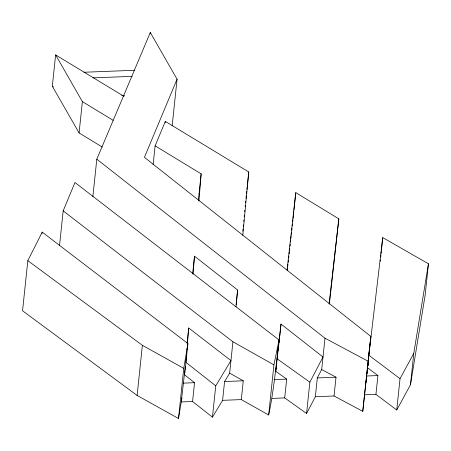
<?xml version="1.0" encoding="UTF-8"?>
<svg xmlns="http://www.w3.org/2000/svg" width="451" height="451" viewBox="0 0 451 451"><rect width="100%" height="100%" fill="white"/><g stroke="black" fill="none" stroke-linecap="round" stroke-linejoin="round"><path stroke-width="0.68" d="M185.276 366.635L181.257 401.937L192.56 401.497L212.449 417.181L222.597 400.33L224.575 381.529L229.638 373.124L232.93 341.79L63.174 210.854L74.979 182.508L279.056 339.992C276.119 365.073 273.892 390.267 268.655 414.993L241.308 399.597L222.597 400.33M186.725 352.53L185.93 362.339L215.747 385.847L212.449 417.181M186.951 349.728L187.064 348.324M187.402 344.119L188.704 328.001L230.957 360.586L215.747 385.847M193.051 274.14L194.499 256.179L237.621 290.01L236.031 306.827M198.959 200.898L201.14 173.844L155.105 145.842L165.314 121.404L248.766 171.989L242.785 235.309M242.841 231.154L243.038 229.063M243.303 226.284L243.433 224.891M243.765 221.413L243.895 220.02M244.222 216.542L244.357 215.15M244.684 211.671L244.814 210.279M245.141 206.8L245.276 205.408M192.56 401.497L194.539 382.696L184.617 374.871L187.909 343.544L42.219 232.141L27.821 260.65L22.55 310.784L137.115 395.442L178.489 418.5L181.95 397.805M102.202 147.009L79.088 132.949L52.327 86.237L55.625 54.909L124.025 96.373M42.073 233.533L42.219 232.141M59.515 245.671L63.174 210.854M79.088 132.949L82.381 101.616L55.625 54.909M92.85 196.783L96.802 159.18L150.313 32.5L177.068 79.207L172.164 125.857M150.166 33.893L150.313 32.5M153.126 164.643L155.105 145.842M165.173 122.796L165.314 121.404M137.115 395.442L142.381 345.314L27.821 260.65M198.361 200.3L201.14 173.844M192.667 273.588L194.499 256.179M178.489 418.5L183.754 368.371L187.909 343.544M187.092 343.318L188.704 328.001M245.547 202.623L245.694 201.231M245.987 198.446L246.274 195.661M246.494 193.575L246.714 191.483M246.934 189.397L247.227 186.613M247.374 185.22L248.766 171.989M236.082 304.634L237.621 290.01M241.308 399.597L243.281 380.802L229.638 373.124M268.655 414.993L273.92 364.859L279.056 339.992M284.705 397.912L286.684 379.111L275.775 371.325L281.001 324.049L323.006 357.006L309.865 382.183L306.573 413.516L284.705 397.912L272.077 398.402M278.216 350.506L278.363 349.113M278.656 346.329L278.803 344.936M279.022 342.845L281.001 324.049M292.71 221.881L292.93 219.795M293.071 218.402L293.364 215.617M293.511 214.225L293.804 211.44M293.951 210.048L295.783 192.639L338.831 218.848L329.388 303.906M306.573 413.516L315.339 396.717L317.318 377.921L321.693 369.538L324.985 338.205L96.802 159.18M177.068 79.207L144.427 157.326L370.823 336.423L362.773 411.329L334.044 395.989L336.023 377.188L321.693 369.538M362.773 411.329L370.823 336.423M366.748 376.213L366.601 377.605L366.776 376.213M367.187 372.036L367.041 373.428L367.272 372.036M367.48 369.251L367.627 367.858M367.847 365.772L368.14 362.987M380.244 261.281L380.39 259.889M380.683 257.104L380.903 255.018M381.05 253.625L381.343 250.841M381.49 249.448L382.736 237.609L428.45 263.779L425.158 295.112L410.466 384.804L396.739 410.004L375.937 394.36L364.628 394.8M375.937 394.36L377.91 375.559L367.531 367.751M396.739 410.004L400.031 378.677L413.759 353.471L428.45 263.779M410.466 384.804L413.759 353.471M287.073 270.031L295.783 192.639M275.775 371.325L276.626 363.765M287.231 270.685L287.546 267.894M287.704 266.502L287.941 264.41M288.172 262.319L288.409 260.227M288.646 258.135L288.882 256.044M289.114 253.952L289.35 251.861M289.508 250.463L289.745 248.371M289.976 246.28L290.213 244.188M290.45 242.097L290.686 240.005M290.839 238.613L291.154 235.822M291.312 234.43L291.549 232.338M291.78 230.247L292.017 228.155M292.254 226.064L292.49 223.972M329.083 303.974L338.831 218.848M382.736 237.609L368.85 355.219L400.031 378.677M367.774 365.693L368.101 362.942M365.558 386.552L365.722 385.177M366.043 382.431L366.285 380.368M367.599 369.251L367.762 367.858M368.01 365.767L368.258 363.675M83.959 72.256L134.607 70.283M93.047 77.871L132.12 76.349M121.776 95.471L124.566 95.364M183.23 383.136L194.539 382.696M224.575 381.529L243.281 380.802M274.05 379.601L286.684 379.111M317.318 377.921L336.023 377.188M366.607 375.999L377.91 375.559M315.339 396.717L334.044 395.989M324.985 338.205L368.044 361.195M142.381 345.314L183.754 368.371M232.93 341.79L273.92 364.859M52.327 86.237L53.489 86.942M82.381 101.616L113.201 120.361M277.089 358.793L309.865 382.183M368.506 359.503L368.36 360.896L368.506 359.503"/></g></svg>
